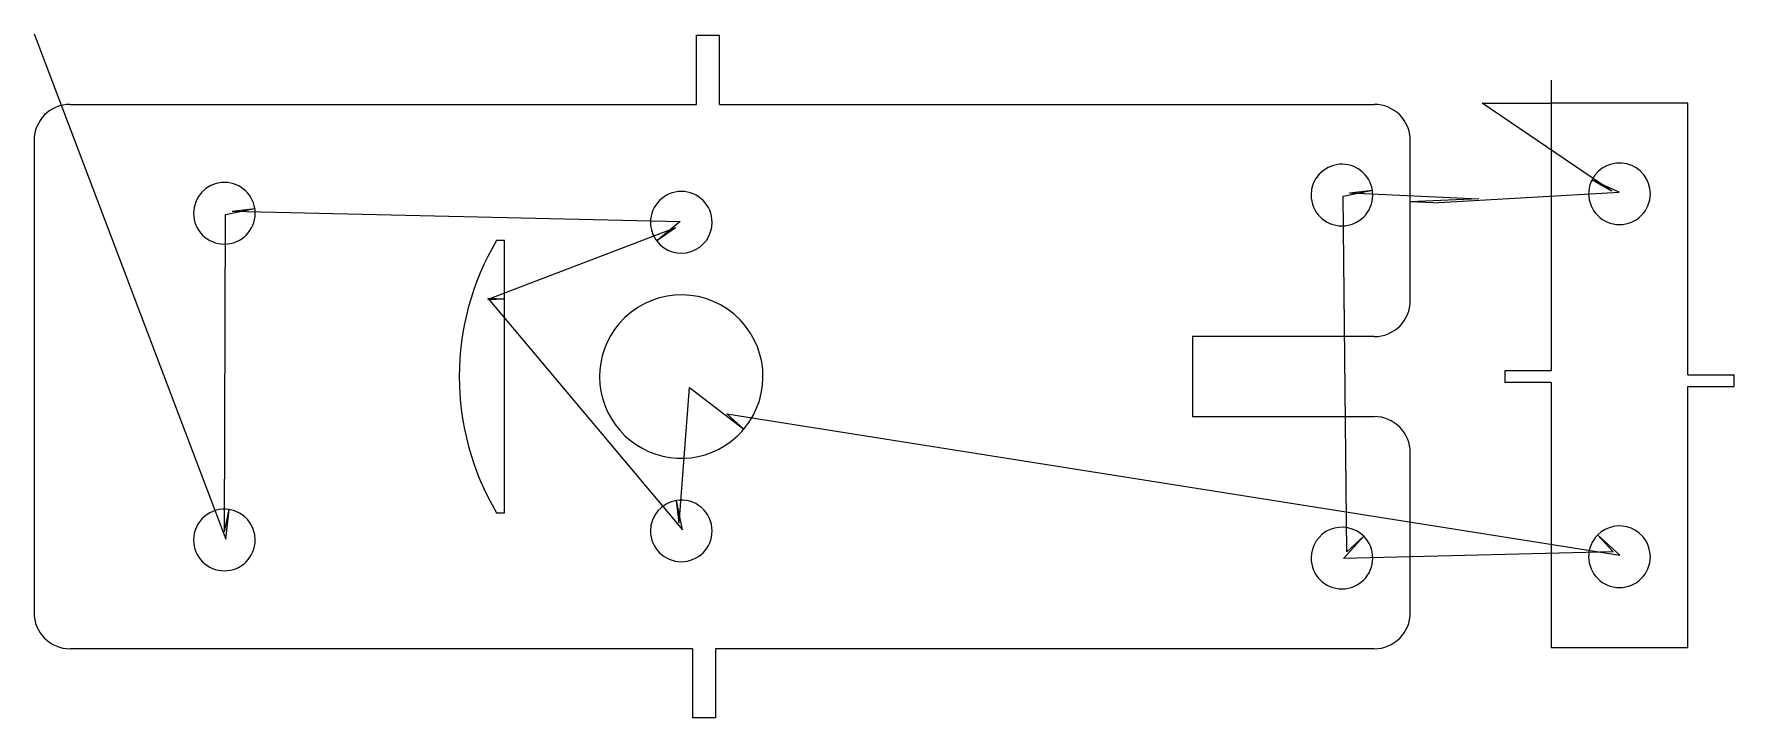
# Model space of a CAD drawing. Extents: x 1 to 4.69, y 0.85 to 2.33.
import ezdxf

# ---------------------------------------------------------------- set-up
doc = ezdxf.new("R2010")
doc.units = 0
doc.layers.get('0').update_dxf_attribs({"linetype": 'CONTINUOUS'})
for name, color, linetype in [('2', 7, 'CONTINUOUS'), ('3', 7, 'CONTINUOUS'), ('9', 7, 'CONTINUOUS')]:
    doc.layers.add(name, color=color, linetype=linetype)

msp = doc.modelspace()

# ---------------------------------------------------------------- linework, layer by layer
at = {"color": 0, "linetype": 'CONTINUOUS'}
for p, q in [((1, 2.3337), (1.4161, 1.2378)), ((2.437, 2.3311), (2.487, 2.3311)), ((4.423, 1.993), (4.1417, 2.1839)), ((3.8479, 1.2106), (3.8397, 1.9818)), ((3.8539, 1.9891), (4.134, 1.9764)), ((4.0353, 1.9677), (4.4388, 1.9906)), ((1.4135, 1.2536), (1.4155, 1.9424)), ((1.4297, 1.9497), (2.402, 1.9272)), ((2.3918, 1.9131), (1.9846, 1.7577)), ((1.9846, 1.7608), (2.4067, 1.2584)), ((4.1909, 1.6027), (4.1909, 1.5777)), ((4.6878, 1.5692), (4.6878, 1.5942)), ((2.3994, 1.2726), (2.4221, 1.567)), ((2.5031, 1.5101), (4.4399, 1.2032)), ((4.4257, 1.2103), (3.8407, 1.1963)), ((2.4785, 0.85), (2.4285, 0.85))]:
    msp.add_line(p, q, dxfattribs=at)
at = {"layer": '2', "color": 2, "linetype": 'CONTINUOUS'}
for p, q in [((2.437, 2.1811), (2.437, 2.3311)), ((2.487, 2.1811), (2.487, 2.3311)), ((4.2909, 1.6027), (4.1909, 1.6027)), ((4.5878, 1.5942), (4.6878, 1.5942)), ((4.2909, 1.5777), (4.1909, 1.5777)), ((4.5878, 1.5692), (4.6878, 1.5692)), ((2.4285, 1), (2.4285, 0.85)), ((2.4785, 1), (2.4785, 0.85))]:
    msp.add_line(p, q, dxfattribs=at)
at = {"layer": '3', "color": 3, "linetype": 'CONTINUOUS'}
for p, q in [((1.0787, 2.1811), (2.437, 2.1811)), ((2.487, 2.1811), (3.9069, 2.1811)), ((4.2909, 2.1839), (4.2909, 1.6027)), ((4.5878, 2.1839), (4.2909, 2.1839)), ((4.5878, 1.5942), (4.5878, 2.1839)), ((1, 2.1024), (1, 1.0787)), ((3.9856, 1.9699), (3.9856, 2.1024)), ((3.9856, 1.7559), (3.9856, 1.9699)), ((2.0204, 1.8858), (2.0035, 1.8858)), ((2.0204, 1.7593), (2.0204, 1.8858)), ((2.0204, 1.2953), (2.0204, 1.7593)), ((3.9069, 1.6772), (3.5131, 1.6772)), ((3.5131, 1.6772), (3.5131, 1.5039)), ((4.2909, 1.5777), (4.2909, 1.0028)), ((4.5878, 1.0028), (4.5878, 1.5692)), ((3.5131, 1.5039), (3.9069, 1.5039)), ((3.9856, 1.0787), (3.9856, 1.4252)), ((2.0035, 1.2953), (2.0204, 1.2953)), ((2.4285, 1), (1.0787, 1)), ((3.9069, 1), (2.4785, 1)), ((4.2909, 1.0028), (4.5878, 1.0028))]:
    msp.add_line(p, q, dxfattribs=at)
for centre, radius, start, end in [((1.0787, 2.1024), 0.0787, 90, 180), ((3.9069, 2.1024), 0.0787, 360, 90), ((3.8372, 1.9843), 0.0669, 9, 180), ((4.4394, 1.9871), 0.0669, 360, 153), ((1.413, 1.9449), 0.0669, 9, 180), ((2.4042, 1.9252), 0.0669, 360, 180), ((3.8372, 1.9843), 0.0669, 360, 9), ((4.4394, 1.9871), 0.0669, 153, 180), ((1.413, 1.9449), 0.0669, 360, 9), ((3.8372, 1.9843), 0.0669, 180, 360), ((4.4394, 1.9871), 0.0669, 180, 360), ((1.413, 1.9449), 0.0669, 180, 360), ((2.4042, 1.9252), 0.0669, 180, 217), ((2.4042, 1.9252), 0.0669, 217, 0), ((2.5003, 1.5906), 0.5779, 149.2733, 210.7267), ((2.4042, 1.5906), 0.1772, 319.893, 139.4858), ((3.9069, 1.7559), 0.0787, 270, 0), ((2.4042, 1.5906), 0.1772, 139.4858, 302.7042), ((2.4042, 1.5906), 0.1772, 302.7042, 319.893), ((3.9069, 1.4252), 0.0787, 360, 90), ((1.413, 1.2362), 0.0669, 81, 180), ((1.413, 1.2362), 0.0669, 360, 81), ((2.4042, 1.2559), 0.0669, 99, 180), ((2.4042, 1.2559), 0.0669, 360, 99), ((2.4042, 1.2559), 0.0669, 180, 360), ((3.8372, 1.1969), 0.0669, 45, 180), ((4.4394, 1.1997), 0.0669, 360, 135), ((1.413, 1.2362), 0.0669, 180, 360), ((3.8372, 1.1969), 0.0669, 360, 45), ((4.4394, 1.1997), 0.0669, 135, 180), ((3.8372, 1.1969), 0.0669, 180, 360), ((4.4394, 1.1997), 0.0669, 180, 360), ((1.0787, 1.0787), 0.0787, 180, 270), ((3.9069, 1.0787), 0.0787, 270, 0)]:
    msp.add_arc(centre, radius, start, end, dxfattribs=at)
at = {"layer": '9', "color": 9, "linetype": 'CONTINUOUS'}
for p, q in [((4.2909, 2.2337), (4.2909, 2.1839)), ((4.1417, 2.1839), (4.2909, 2.1839)), ((3.8397, 1.9818), (3.9033, 1.9947)), ((3.8539, 1.9891), (3.9033, 1.9947)), ((4.4388, 1.9906), (4.3797, 2.0175)), ((4.423, 1.993), (4.3797, 2.0175)), ((1.4155, 1.9424), (1.4791, 1.9554)), ((1.4297, 1.9497), (1.4791, 1.9554)), ((4.134, 1.9764), (3.9856, 1.9699)), ((4.0353, 1.9677), (3.9856, 1.9699)), ((2.402, 1.9272), (2.3508, 1.8849)), ((2.3918, 1.9131), (2.3508, 1.8849)), ((1.9846, 1.7608), (2.0204, 1.7593)), ((1.9846, 1.7577), (2.0204, 1.7593)), ((2.4221, 1.567), (2.5397, 1.4764)), ((2.5031, 1.5101), (2.5397, 1.4764)), ((1.4135, 1.2536), (1.4235, 1.3023)), ((1.4161, 1.2378), (1.4235, 1.3023)), ((2.4067, 1.2584), (2.3938, 1.322)), ((2.3994, 1.2726), (2.3938, 1.322)), ((3.8407, 1.1963), (3.8845, 1.2442)), ((3.8479, 1.2106), (3.8845, 1.2442)), ((4.4399, 1.2032), (4.392, 1.247)), ((4.4257, 1.2103), (4.392, 1.247))]:
    msp.add_line(p, q, dxfattribs=at)

doc.saveas('drawing.dxf')
